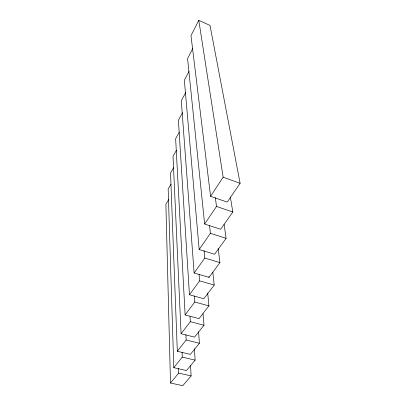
<?xml version="1.0" encoding="UTF-8"?>
<svg xmlns="http://www.w3.org/2000/svg" width="406" height="406" viewBox="0 0 406 406"><rect width="100%" height="100%" fill="white"/><g stroke="black" fill="none" stroke-linecap="round" stroke-linejoin="round"><path stroke-width="0.61" d="M198.783 20.3L190.982 35.657L210.577 196.337L227.223 202.092L240.108 183.309L210.019 25.441L198.783 20.3L223.143 177.178L210.577 196.337M192.779 48.517L187.572 58.571L204.634 224.036L220.646 229.263L232.811 211.998L230.359 197.072M188.993 71.441L184.344 80.236L199.163 249.512L214.596 254.273L226.106 238.347L224.127 224.452M185.674 92.614L181.294 100.759L194.119 273.01L209.009 277.364L219.93 262.626L218.189 248.624M182.522 112.69L178.396 120.222L189.45 294.761L203.832 298.75L214.221 285.073L212.825 272.269M179.224 132.295L175.646 138.71L185.116 314.949L199.026 318.619L208.928 305.885L207.699 293.071M176.361 150.428L173.027 156.295L181.081 333.737L194.55 337.117L204.005 325.236L203.03 313.701M173.621 167.698L170.535 173.037L177.315 351.271L190.368 354.387L199.417 343.273L198.559 331.788M170.997 184.172L168.16 188.998L173.798 367.663L186.461 370.546L195.129 360.127L194.378 348.703M168.8 199.366L165.892 204.233L170.5 383.025L182.791 385.7L191.114 375.91L190.531 365.806M204.634 224.036L216.494 206.446L215.337 197.636M199.163 249.512L210.399 233.298L209.532 225.624M194.119 273.01L204.781 258.023L204.076 250.71M189.45 294.761L199.595 280.861L199.057 274.37M185.116 314.949L194.789 302.018L194.357 295.954M181.081 333.737L190.328 321.679L190.003 316.482M177.315 351.271L186.166 339.995L185.892 334.818M173.798 367.663L182.279 357.097L182.066 352.378M170.5 383.025L178.645 373.104L178.462 368.42M178.645 373.104L191.114 375.91M182.279 357.097L195.129 360.127M186.166 339.995L199.417 343.273M190.328 321.679L204.005 325.236M194.789 302.018L208.928 305.885M199.595 280.861L214.221 285.073M204.781 258.023L219.93 262.626M210.399 233.298L226.106 238.347M216.494 206.446L232.811 211.998M223.143 177.178L240.108 183.309M208.917 276.491L209.009 277.364"/></g></svg>
